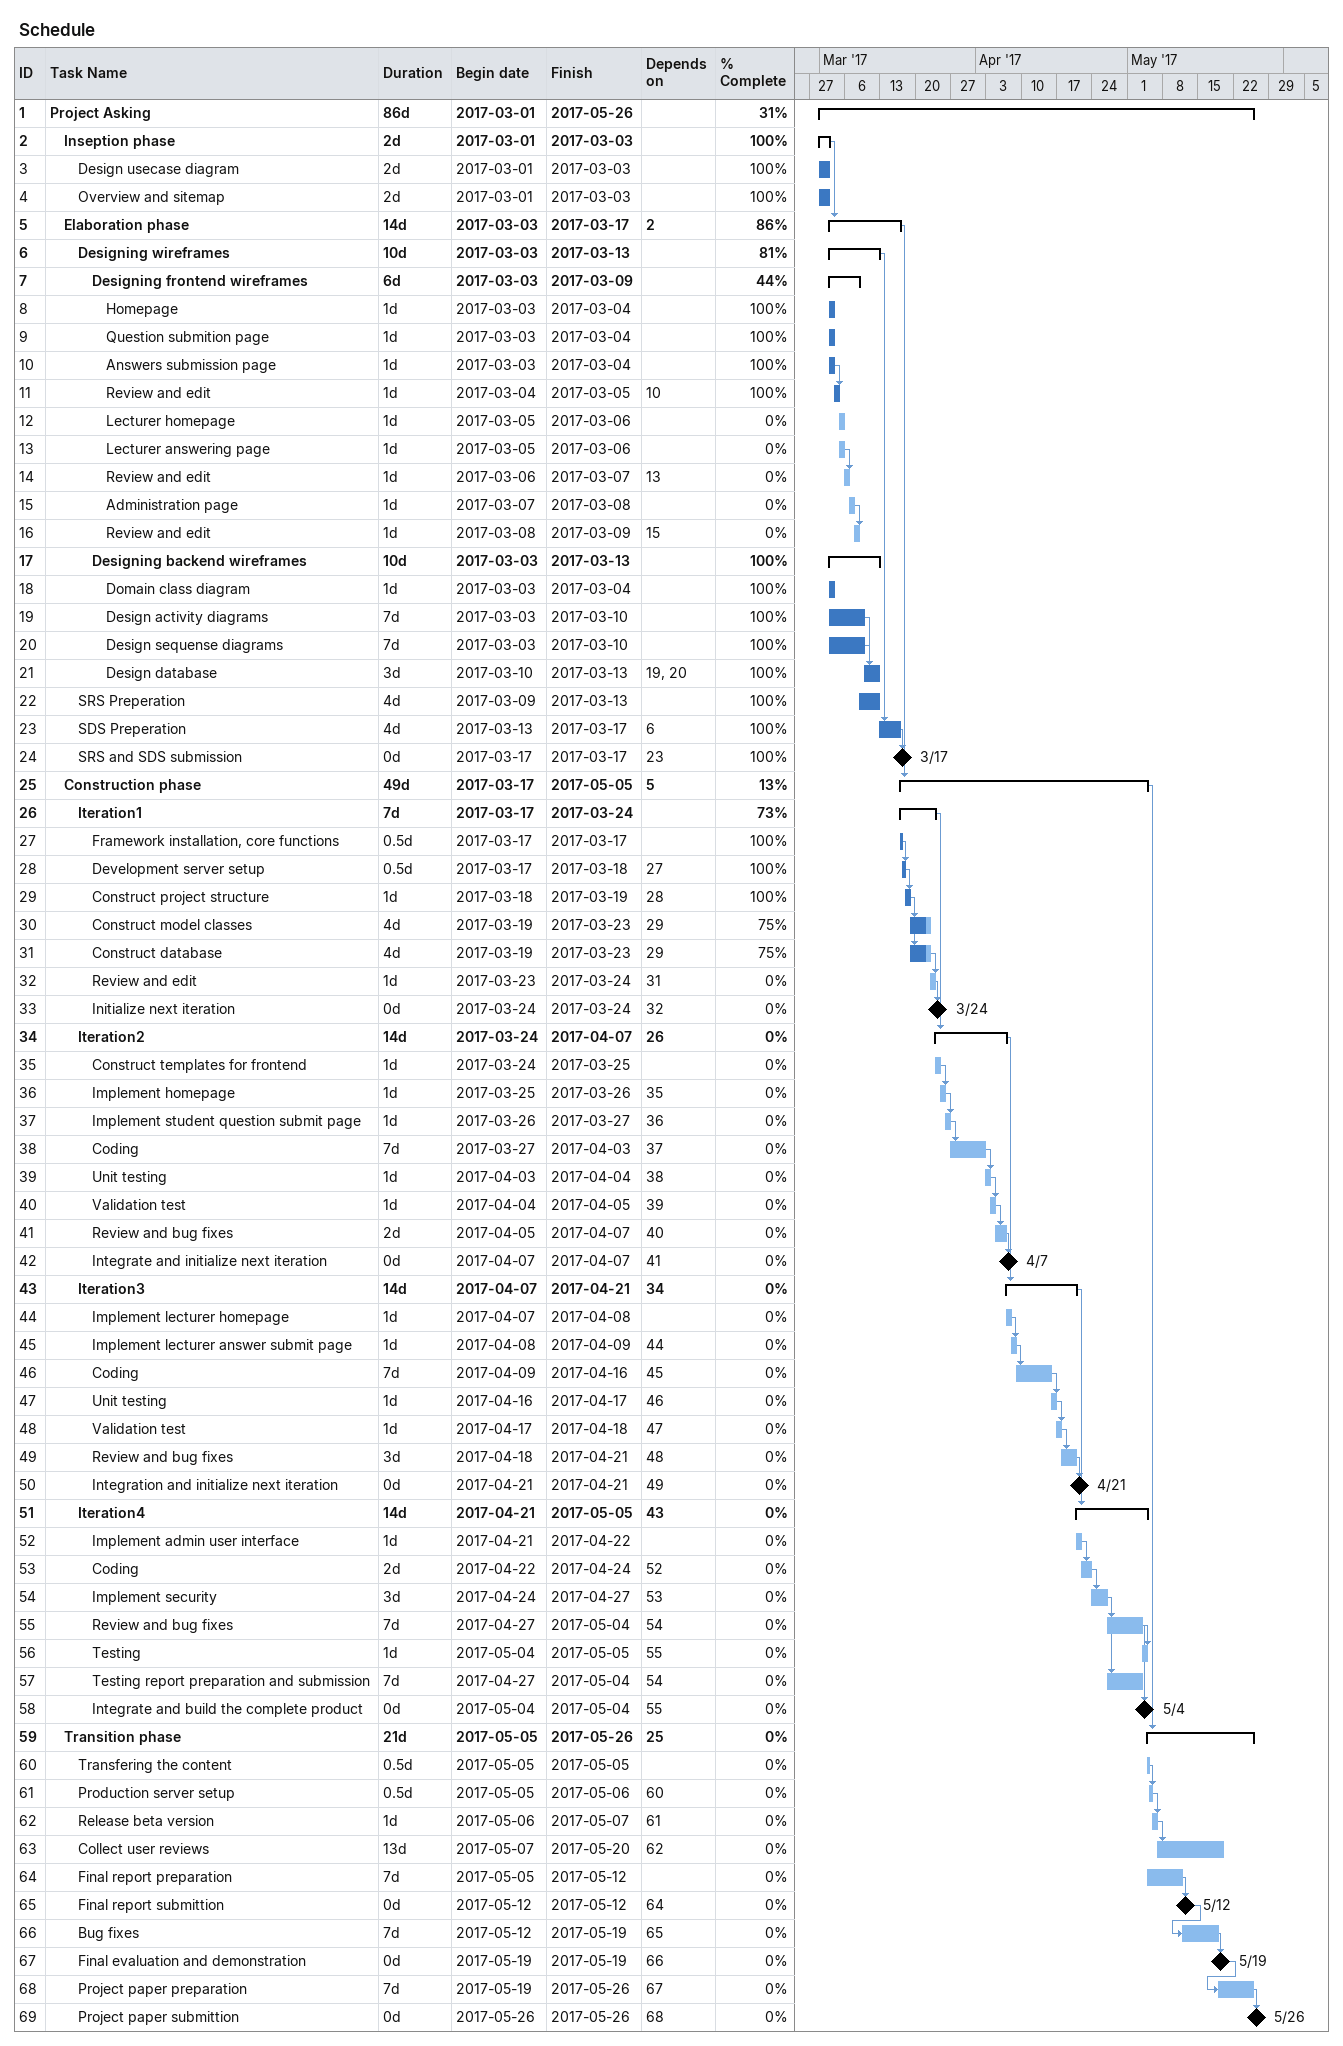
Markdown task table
Schedule

| ID | Level | Task | Duration | Start | Finish | Predecessors | % complete |
|---|---|---|---|---|---|---|---|
| 1 | 1 | **Project Asking** | 86d | 2017-03-01 | 2017-05-26 |  | 31 |
| 2 | 2 | **Inseption phase** | 2d | 2017-03-01 | 2017-03-03 |  | 100 |
| 3 | 3 | Design usecase diagram | 2d | 2017-03-01 | 2017-03-03 |  | 100 |
| 4 | 3 | Overview and sitemap | 2d | 2017-03-01 | 2017-03-03 |  | 100 |
| 5 | 2 | **Elaboration phase** | 14d | 2017-03-03 | 2017-03-17 | 2 | 86 |
| 6 | 3 | **Designing wireframes** | 10d | 2017-03-03 | 2017-03-13 |  | 81 |
| 7 | 4 | **Designing frontend wireframes** | 6d | 2017-03-03 | 2017-03-09 |  | 44 |
| 8 | 5 | Homepage | 1d | 2017-03-03 | 2017-03-04 |  | 100 |
| 9 | 5 | Question submition page | 1d | 2017-03-03 | 2017-03-04 |  | 100 |
| 10 | 5 | Answers submission page | 1d | 2017-03-03 | 2017-03-04 |  | 100 |
| 11 | 5 | Review and edit | 1d | 2017-03-04 | 2017-03-05 | 10 | 100 |
| 12 | 5 | Lecturer homepage | 1d | 2017-03-05 | 2017-03-06 |  | 0 |
| 13 | 5 | Lecturer answering page | 1d | 2017-03-05 | 2017-03-06 |  | 0 |
| 14 | 5 | Review and edit | 1d | 2017-03-06 | 2017-03-07 | 13 | 0 |
| 15 | 5 | Administration page | 1d | 2017-03-07 | 2017-03-08 |  | 0 |
| 16 | 5 | Review and edit | 1d | 2017-03-08 | 2017-03-09 | 15 | 0 |
| 17 | 4 | **Designing backend wireframes** | 10d | 2017-03-03 | 2017-03-13 |  | 100 |
| 18 | 5 | Domain class diagram | 1d | 2017-03-03 | 2017-03-04 |  | 100 |
| 19 | 5 | Design activity diagrams | 7d | 2017-03-03 | 2017-03-10 |  | 100 |
| 20 | 5 | Design sequense diagrams | 7d | 2017-03-03 | 2017-03-10 |  | 100 |
| 21 | 5 | Design database | 3d | 2017-03-10 | 2017-03-13 | 19, 20 | 100 |
| 22 | 3 | SRS Preperation | 4d | 2017-03-09 | 2017-03-13 |  | 100 |
| 23 | 3 | SDS Preperation | 4d | 2017-03-13 | 2017-03-17 | 6 | 100 |
| 24 | 3 | SRS and SDS submission | 0d | 2017-03-17 | 2017-03-17 | 23 | 100 |
| 25 | 2 | **Construction phase** | 49d | 2017-03-17 | 2017-05-05 | 5 | 13 |
| 26 | 3 | **Iteration1** | 7d | 2017-03-17 | 2017-03-24 |  | 73 |
| 27 | 4 | Framework installation, core functions | 0.5d | 2017-03-17 | 2017-03-17 |  | 100 |
| 28 | 4 | Development server setup | 0.5d | 2017-03-17 | 2017-03-18 | 27 | 100 |
| 29 | 4 | Construct project structure | 1d | 2017-03-18 | 2017-03-19 | 28 | 100 |
| 30 | 4 | Construct model classes | 4d | 2017-03-19 | 2017-03-23 | 29 | 75 |
| 31 | 4 | Construct database | 4d | 2017-03-19 | 2017-03-23 | 29 | 75 |
| 32 | 4 | Review and edit | 1d | 2017-03-23 | 2017-03-24 | 31 | 0 |
| 33 | 4 | Initialize next iteration | 0d | 2017-03-24 | 2017-03-24 | 32 | 0 |
| 34 | 3 | **Iteration2** | 14d | 2017-03-24 | 2017-04-07 | 26 | 0 |
| 35 | 4 | Construct templates for frontend | 1d | 2017-03-24 | 2017-03-25 |  | 0 |
| 36 | 4 | Implement homepage | 1d | 2017-03-25 | 2017-03-26 | 35 | 0 |
| 37 | 4 | Implement student question submit page | 1d | 2017-03-26 | 2017-03-27 | 36 | 0 |
| 38 | 4 | Coding | 7d | 2017-03-27 | 2017-04-03 | 37 | 0 |
| 39 | 4 | Unit testing | 1d | 2017-04-03 | 2017-04-04 | 38 | 0 |
| 40 | 4 | Validation test | 1d | 2017-04-04 | 2017-04-05 | 39 | 0 |
| 41 | 4 | Review and bug fixes | 2d | 2017-04-05 | 2017-04-07 | 40 | 0 |
| 42 | 4 | Integrate and initialize next iteration | 0d | 2017-04-07 | 2017-04-07 | 41 | 0 |
| 43 | 3 | **Iteration3** | 14d | 2017-04-07 | 2017-04-21 | 34 | 0 |
| 44 | 4 | Implement lecturer homepage | 1d | 2017-04-07 | 2017-04-08 |  | 0 |
| 45 | 4 | Implement lecturer answer submit page | 1d | 2017-04-08 | 2017-04-09 | 44 | 0 |
| 46 | 4 | Coding | 7d | 2017-04-09 | 2017-04-16 | 45 | 0 |
| 47 | 4 | Unit testing | 1d | 2017-04-16 | 2017-04-17 | 46 | 0 |
| 48 | 4 | Validation test | 1d | 2017-04-17 | 2017-04-18 | 47 | 0 |
| 49 | 4 | Review and bug fixes | 3d | 2017-04-18 | 2017-04-21 | 48 | 0 |
| 50 | 4 | Integration and initialize next iteration | 0d | 2017-04-21 | 2017-04-21 | 49 | 0 |
| 51 | 3 | **Iteration4** | 14d | 2017-04-21 | 2017-05-05 | 43 | 0 |
| 52 | 4 | Implement admin user interface | 1d | 2017-04-21 | 2017-04-22 |  | 0 |
| 53 | 4 | Coding | 2d | 2017-04-22 | 2017-04-24 | 52 | 0 |
| 54 | 4 | Implement security | 3d | 2017-04-24 | 2017-04-27 | 53 | 0 |
| 55 | 4 | Review and bug fixes | 7d | 2017-04-27 | 2017-05-04 | 54 | 0 |
| 56 | 4 | Testing | 1d | 2017-05-04 | 2017-05-05 | 55 | 0 |
| 57 | 4 | Testing report preparation and submission | 7d | 2017-04-27 | 2017-05-04 | 54 | 0 |
| 58 | 4 | Integrate and build the complete product | 0d | 2017-05-04 | 2017-05-04 | 55 | 0 |
| 59 | 2 | **Transition phase** | 21d | 2017-05-05 | 2017-05-26 | 25 | 0 |
| 60 | 3 | Transfering the content | 0.5d | 2017-05-05 | 2017-05-05 |  | 0 |
| 61 | 3 | Production server setup | 0.5d | 2017-05-05 | 2017-05-06 | 60 | 0 |
| 62 | 3 | Release beta version | 1d | 2017-05-06 | 2017-05-07 | 61 | 0 |
| 63 | 3 | Collect user reviews | 13d | 2017-05-07 | 2017-05-20 | 62 | 0 |
| 64 | 3 | Final report preparation | 7d | 2017-05-05 | 2017-05-12 |  | 0 |
| 65 | 3 | Final report submittion | 0d | 2017-05-12 | 2017-05-12 | 64 | 0 |
| 66 | 3 | Bug fixes | 7d | 2017-05-12 | 2017-05-19 | 65 | 0 |
| 67 | 3 | Final evaluation and demonstration | 0d | 2017-05-19 | 2017-05-19 | 66 | 0 |
| 68 | 3 | Project paper preparation | 7d | 2017-05-19 | 2017-05-26 | 67 | 0 |
| 69 | 3 | Project paper submittion | 0d | 2017-05-26 | 2017-05-26 | 68 | 0 |
